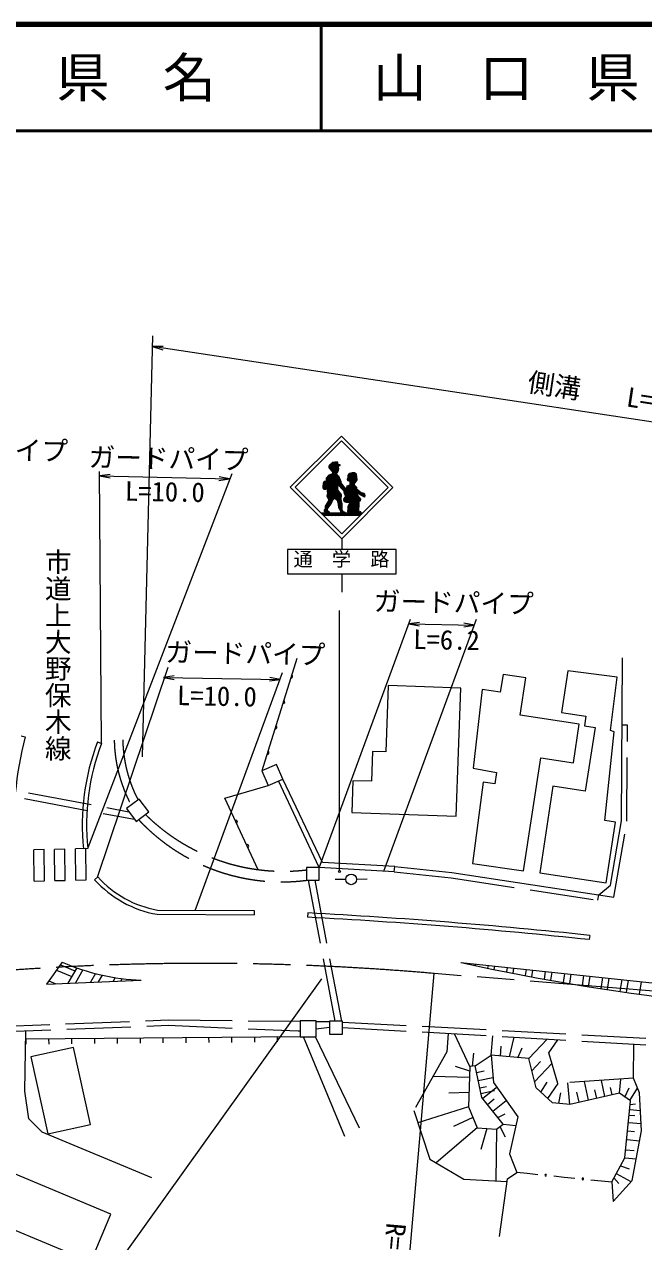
# Model space of a CAD drawing. Units: millimetres, scale not verified. Extents: x 40000 to 680000, y 20000 to 380000.
# Drawn here: x 305142 to 363260, y 265802 to 380000 of the extents above; entities that cross this region are included whole.
import ezdxf
from ezdxf.enums import TextEntityAlignment as Align

# ---------------------------------------------------------------- set-up
doc = ezdxf.new("R2010")
doc.units = ezdxf.units.MM
doc.header["$LTSCALE"] = 1000
doc.linetypes.add('CHAIN', pattern=[18.5, 12, -1.5, 3.5, -1.5])
doc.linetypes.add('DASHED', pattern=[7.5, 6, -1.5])
for name, color, linetype, lineweight in [('M-BGD', 7, 'Continuous', 13), ('M-BMK', 2, 'CHAIN', 13), ('M-STR-HTXT', 7, 'Continuous', 13), ('M-STR-STRC', 7, 'Continuous', 13), ('M-TTL', 2, 'Continuous', 140), ('M-TTL-LINE', 7, 'Continuous', 50)]:
    doc.layers.add(name, color=color, linetype=linetype, lineweight=lineweight)
doc.layers.add('M-BMK-HTXT', color=7, linetype='Continuous')
doc.layers.add('M-TTL-TXT', color=7, linetype='Continuous')
doc.styles.add('@ＭＳ ゴシック', font='')
doc.styles.add('ＭＳ ゴシック', font='')
doc.styles.get('@ＭＳ ゴシック').set_extended_font_data('@MS Gothic')
doc.styles.get('ＭＳ ゴシック').set_extended_font_data('MS Gothic')

# ---------------------------------------------------------------- blocks, each defined once
blk = doc.blocks.new('open_arrow')
at = {"color": 0, "linetype": 'Continuous', "lineweight": -2}
blk.add_lwpolyline([(7.5, 1.25), (0, 0), (7.5, -1.25)], dxfattribs=at)

msp = doc.modelspace()

# ---------------------------------------------------------------- hatches: boundary and pattern name
at = {"layer": 'M-STR-STRC'}
h = msp.add_hatch(dxfattribs=at)
h.set_pattern_fill('USER', color=256, style=0, pattern_type=2)
h.set_pattern_definition([(45, (334485, 338971), (-28.28427, 28.28427), [])])
h.paths.add_polyline_path([(334485, 338971), (334014, 338882), (333989, 338806), (333811, 338666, 0.45515), (333747, 338373), (334065, 338011), (334065, 337845), (333709, 337718), (333480, 337425), (333467, 337133), (333264, 337120), (333187, 336967), (333149, 336547, 0.48538), (333442, 336401), (333544, 336490), (333582, 335981), (333531, 335752), (333671, 335460), (333671, 335307), (333378, 334798), (333378, 334531, 0.4249), (333289, 334327), (333476, 334136), (332995, 334136), (333220, 333911), (336647, 333911), (336873, 334136), (336725, 334136), (336720, 334213, 0.49263), (336663, 334273), (336566, 334292, -0.16717), (336496, 334432), (336534, 334925), (336546, 335243), (336386, 334136, -0.29644), (336287, 334249), (336139, 334747), (336139, 335129), (336019, 335099), (335789, 334537, 0.19412), (335802, 334365), (335990, 334171), (335992, 334136), (333821, 334136, 0.32311), (333747, 334244), (333633, 334333, -0.40358), (333620, 334620), (333938, 335014), (334129, 335460, -0.46172), (334574, 335180), (334638, 334683), (334841, 334289, 0.16667), (334803, 334136), (335291, 334136, 0.34897), (335185, 334238, -0.23044), (334981, 334429), (334969, 335065), (334867, 335434), (334892, 335867), (334574, 336337), (334562, 336719), (334676, 336745), (334841, 336528, 0.09017), (335121, 336299), (335172, 335994), (335312, 335701), (335566, 335908), (335623, 335921), (335648, 335985), (335610, 336061), (335559, 336087), (335496, 336055), (335483, 335985), (335508, 335940), (335559, 335905), (335312, 335701), (335121, 335485, 0.5884), (335350, 335180), (335694, 335141), (335503, 334734), (335490, 334391, 0.31163), (335503, 334251), (335661, 334136), (335992, 334136), (335990, 334171), (335802, 334365, -0.19412), (335789, 334537), (336019, 335099), (336139, 335129), (336139, 334747), (336287, 334249, 0.29644), (336386, 334136), (336546, 335243), (336661, 335294), (336674, 335447), (336407, 335803), (336432, 336007), (336534, 335994), (336610, 335879), (337055, 335650), (337106, 335790), (337043, 336032), (336737, 336083), (336317, 336439), (336305, 336592), (336088, 336808), (336114, 336986, 0.30622), (336368, 337343), (336343, 337495), (336323, 337804), (336125, 337912), (335903, 337912), (335643, 337877), (335529, 337661), (335529, 337432), (335478, 337330), (335503, 337177), (335592, 337177), (335732, 337075), (335719, 336808), (335439, 336694), (335401, 336490), (335198, 336528), (334854, 336999), (334854, 337126), (334638, 337648), (334460, 337737), (334447, 337928, 0.20238), (334651, 338297), (334625, 338450), (334651, 338577), (334778, 338602), (334791, 338666), (334612, 338679), (334574, 338806), (334574, 338882)])

# ---------------------------------------------------------------- linework, layer by layer
at = {"layer": 'M-BGD'}
for p, q in [((330704, 320509), (327417, 309985)), ((361192, 305280), (361273, 320558)), ((361739, 314255), (361239, 314257)), ((304842, 313254), (305228, 313152)), ((312014, 312684), (312388, 312541)), ((328796, 310576), (327417, 309985)), ((327417, 309985), (328008, 308607)), ((329387, 309198), (328796, 310576)), ((323948, 307396), (328008, 308607)), ((328008, 308607), (329387, 309198)), ((328009, 308607), (328008, 308607)), ((332810, 300900), (329007, 309035)), ((333136, 301383), (329387, 309198)), ((315922, 307322), (314722, 306422)), ((316822, 306122), (315922, 307322)), ((327086, 300684), (323948, 307396)), ((314722, 306422), (315622, 305222)), ((315622, 305222), (316822, 306122)), ((360140, 299255), (361192, 305280)), ((310909, 302676), (309934, 302638)), ((309963, 299718), (309934, 302638)), ((311100, 302697), (310702, 302653)), ((310938, 299740), (310909, 302676)), ((307006, 302583), (306031, 302564)), ((306060, 299629), (306031, 302564)), ((307036, 299651), (307006, 302583)), ((308958, 302620), (307982, 302601)), ((308011, 299673), (307982, 302601)), ((308987, 299695), (308958, 302620)), ((332810, 300900), (331610, 300900)), ((331610, 300900), (331610, 299700)), ((339860, 300506), (332810, 300900)), ((332810, 299700), (332810, 300900)), ((339912, 301003), (333136, 301383)), ((339912, 301003), (345255, 300439)), ((345255, 300439), (360449, 298121)), ((306060, 299629), (307036, 299651)), ((308011, 299673), (308987, 299695)), ((309963, 299718), (310938, 299740)), ((312028, 300025), (311731, 299758)), ((331610, 299700), (332810, 299700)), ((335318, 299787), (334318, 299783)), ((336318, 299801), (337318, 299826)), ((359045, 298335), (360140, 299255)), ((358969, 297841), (359045, 298335)), ((317606, 296510), (326715, 296463)), ((317642, 296910), (326717, 296863)), ((326717, 296863), (326715, 296463)), ((331748, 296637), (331727, 296238)), ((358200, 294533), (358157, 294136)), ((308706, 292009), (307218, 289963)), ((308173, 291276), (309584, 290671)), ((308535, 291774), (309890, 291193)), ((310058, 291482), (309219, 290048)), ((310640, 291288), (309932, 290078)), ((346112, 291994), (392968, 286989)), ((346867, 291914), (346855, 291835)), ((347464, 291850), (347443, 291708)), ((348658, 291722), (348620, 291461)), ((349255, 291658), (349208, 291340)), ((350449, 291531), (350386, 291103)), ((351046, 291467), (350976, 290987)), ((352241, 291340), (352155, 290759)), ((352838, 291276), (352745, 290648)), ((307218, 289963), (316096, 290339)), ((307449, 290281), (308103, 290000)), ((311832, 290949), (311358, 290138)), ((312443, 290805), (312070, 290168)), ((313681, 290573), (313479, 290228)), ((314323, 290483), (314192, 290258)), ((315668, 290360), (315645, 290320)), ((354032, 291148), (353926, 290431)), ((354629, 291084), (354517, 290325)), ((355823, 290957), (355700, 290117)), ((356420, 290893), (356291, 290016)), ((357614, 290766), (357475, 289819)), ((358211, 290702), (358067, 289722)), ((359405, 290574), (359253, 289535)), ((360002, 290510), (359846, 289444)), ((361197, 290383), (361032, 289266)), ((361794, 290319), (361626, 289180)), ((363027, 290187), (362853, 289007)), ((305201, 279928), (305291, 285581)), ((332516, 286520), (331016, 286520)), ((331016, 286520), (331016, 285020)), ((332516, 285020), (332516, 286520)), ((334994, 286476), (333794, 286476)), ((333794, 286476), (333794, 285276)), ((334994, 285276), (334994, 286476)), ((305279, 284817), (331016, 285060)), ((305279, 284817), (305284, 284317)), ((307424, 284838), (307428, 284338)), ((309568, 284858), (309573, 284358)), ((311713, 284878), (311718, 284378)), ((313858, 284898), (313863, 284398)), ((316003, 284918), (316008, 284418)), ((318148, 284939), (318152, 284439)), ((320292, 284959), (320297, 284459)), ((322437, 284979), (322442, 284479)), ((324582, 284999), (324587, 284499)), ((326727, 285019), (326731, 284519)), ((328872, 285040), (328876, 284540)), ((331016, 285020), (332516, 285020)), ((335216, 275677), (331351, 285020)), ((336579, 276439), (332454, 285020)), ((333794, 285276), (334994, 285276)), ((346952, 282247), (345500, 285302)), ((348957, 283290), (349110, 285096)), ((350672, 283144), (351119, 284982)), ((352486, 282969), (354203, 284806)), ((347192, 282267), (347310, 283476)), ((347433, 282287), (348957, 283290)), ((352486, 282969), (348957, 283290)), ((349815, 283217), (349894, 284154)), ((351465, 283062), (351867, 283981)), ((362310, 281125), (362331, 284343)), ((346937, 281784), (345595, 282231)), ((346952, 282247), (346831, 278438)), ((347433, 282287), (346952, 282247)), ((348075, 279320), (347433, 282287)), ((353167, 280242), (352486, 282969)), ((352772, 281822), (353584, 282690)), ((353031, 280789), (354661, 282533)), ((346918, 281194), (343489, 281302)), ((347567, 281668), (348302, 281827)), ((347731, 280907), (349104, 281204)), ((360987, 279721), (361121, 281044)), ((305562, 277321), (305201, 279928)), ((346874, 279788), (344984, 279741)), ((347878, 280229), (348515, 280366)), ((347994, 279692), (349269, 279967)), ((348140, 279239), (349424, 280275)), ((354691, 278839), (353167, 280242)), ((353607, 279838), (354215, 280763)), ((354281, 279217), (355224, 280644)), ((356335, 278678), (356144, 280706)), ((357206, 278874), (356995, 279812)), ((358088, 279071), (357696, 280820)), ((358864, 279245), (358683, 280056)), ((359629, 279417), (359291, 280927)), ((360302, 279568), (360145, 280267)), ((361508, 279360), (361909, 280242)), ((361977, 279035), (362692, 280197)), ((350080, 276834), (348075, 279320)), ((348592, 278678), (349234, 279196)), ((349103, 278045), (350350, 279051)), ((356335, 278678), (354691, 278839)), ((355306, 278779), (355484, 279776)), ((360987, 279721), (356335, 278678)), ((362029, 278999), (360987, 279721)), ((361508, 273666), (362029, 278999)), ((361998, 278673), (362507, 278743)), ((346831, 278438), (342076, 276955)), ((346831, 278438), (347633, 276473)), ((349587, 277444), (350264, 277797)), ((361901, 277681), (362423, 277630)), ((361950, 278190), (362965, 278091)), ((306805, 276078), (305562, 277321)), ((347633, 276473), (343776, 273197)), ((347232, 277455), (345407, 276617)), ((347633, 276473), (349438, 276353)), ((348536, 276413), (347968, 274456)), ((349438, 276353), (350080, 276834)), ((349759, 276593), (350252, 275625)), ((350080, 276834), (351266, 276705)), ((361833, 276991), (363034, 276873)), ((317110, 271787), (306805, 276078)), ((349438, 276353), (349398, 271497)), ((361675, 275371), (362894, 275252)), ((361755, 276188), (362392, 276125)), ((361582, 274421), (362356, 274346)), ((360265, 271420), (361508, 273666)), ((361508, 273666), (362573, 273562)), ((350481, 271701), (351363, 272303)), ((351359, 272313), (352329, 272215)), ((351359, 272313), (352329, 272215)), ((352329, 272215), (353324, 272116)), ((354817, 271966), (355812, 271867)), ((355812, 271867), (356807, 271767)), ((360694, 272194), (362059, 271438)), ((361101, 272930), (361884, 272636)), ((349719, 266287), (350481, 271701)), ((358299, 271617), (359294, 271518)), ((359294, 271518), (360265, 271420)), ((359294, 271518), (360265, 271420)), ((360265, 271420), (360385, 269576)), ((360469, 271788), (360921, 271250))]:
    msp.add_line(p, q, dxfattribs=at)
at = {"layer": 'M-BGD', "linetype": 'DASHED'}
for p, q in [((361692, 305235), (361739, 314255)), ((297786, 308761), (315471, 305424)), ((298148, 309304), (314937, 306135)), ((360449, 298121), (361692, 305235)), ((339860, 300506), (339912, 301003)), ((339860, 300506), (345191, 299943)), ((331779, 299700), (334281, 286476)), ((332390, 299700), (334892, 286476)), ((345191, 299943), (358969, 297841)), ((301524, 285935), (318643, 286601)), ((301647, 285439), (318651, 286101)), ((318643, 286601), (331016, 286481)), ((318651, 286101), (330845, 285569)), ((330845, 285569), (331016, 285589)), ((332517, 286467), (333794, 286454)), ((332517, 285765), (333794, 285916)), ((334995, 286404), (390349, 283483)), ((334995, 285900), (390300, 282750)), ((344922, 285335), (344786, 283611)), ((354370, 283531), (355199, 284749)), ((344786, 283611), (341699, 278117)), ((348957, 283290), (349157, 280724)), ((355212, 280643), (354370, 283531)), ((362310, 281125), (355212, 280643)), ((362872, 279761), (362310, 281125)), ((349157, 280724), (351443, 277516)), ((363072, 276192), (362872, 279761)), ((341699, 278117), (343182, 273546)), ((351443, 277516), (350681, 274027)), ((362190, 271541), (363072, 276192)), ((343182, 273546), (346390, 271661)), ((350681, 274027), (351363, 272303)), ((346390, 271661), (350444, 271441)), ((360385, 269576), (362190, 271541))]:
    msp.add_line(p, q, dxfattribs=at)
at = {"layer": 'M-BGD'}
for points in [[(350064, 319012), (349808, 317336), (348098, 317598), (347257, 310206), (349450, 309811), (349288, 308754), (348201, 308921), (347210, 301280), (351998, 300597), (353621, 311189), (356660, 310723), (357213, 314333), (351672, 315182), (352209, 318683)], [(356136, 319366), (355542, 315442), (357835, 315091), (357698, 314203), (358702, 314050), (357784, 308058), (354750, 308523), (353507, 300408), (359753, 299450), (360629, 305168), (359612, 305323), (360505, 313635), (360133, 313758), (360786, 318755)], [(339276, 317969), (339054, 311751), (337811, 311795), (337711, 308986), (335981, 309048), (335875, 306074), (345659, 305724), (346088, 317725)], [(305747, 283147), (307332, 275926), (311337, 276805), (309752, 284026)], [(299358, 268913), (311392, 263902), (313263, 268396), (301229, 273406)]]:
    msp.add_lwpolyline(points, close=True, dxfattribs=at)
for centre, radius in [((334714, 300521), 100), ((335818, 299788), 500)]:
    msp.add_circle(centre, radius, dxfattribs=at)
for centre, radius, start, end in [((330179, 318827), 150, 252.65408, 72.65408), ((329434, 316440), 150, 252.65408, 72.65408), ((328688, 314054), 150, 252.65408, 72.65408), ((336459, 304893), 32304, 165.18667, 184.19519), ((332165, 304947), 21585, 158.99505, 186.10159), ((332165, 304947), 21185, 158.99505, 186.09629), ((327943, 311668), 150, 252.65408, 72.65408), ((324987, 305173), 150, 295.05609, 115.05609), ((326046, 302908), 150, 295.05609, 115.05609), ((319367, 306634), 10276, 222.00369, 260.13607), ((319367, 306634), 9876, 222.00369, 259.94375), ((305188, -204579), 501520, 83.93726, 86.96666), ((305188, -204579), 501920, 83.93726, 86.96666), ((316869, 310951), 20626, 246.68676, 267.90288), ((392249, 501983), 214996, 257.61402, 270.19149), ((354071, 272041), 75, 0, 180), ((354071, 272041), 75, 180, 0), ((357553, 271692), 75, 0, 180), ((357553, 271692), 75, 180, 0)]:
    msp.add_arc(centre, radius, start, end, dxfattribs=at)
at = {"layer": 'M-BGD', "linetype": 'DASHED'}
for centre, radius, start, end in [((327037, 313096), 13460, 181.01446, 208.1079), ((327037, 313096), 12660, 181.01446, 207.54941), ((329293, 317913), 18360, 222.96733, 277.24968), ((329452, 318934), 18384, 225.22387, 276.74023)]:
    msp.add_arc(centre, radius, start, end, dxfattribs=at)
at = {"layer": 'M-BMK'}
msp.add_line((364579, 289271), (343594, 290957), dxfattribs=at)
msp.add_arc((321824, 41907), 250000, 85.00433, 100.65421, dxfattribs=at)
at = {"layer": 'M-STR-HTXT'}
for p, q in [((316236, 311272), (317191, 350785)), ((402218, 336927), (317166, 349777)), ((312373, 312564), (312209, 338062)), ((311118, 302774), (324635, 337873)), ((312200, 337634), (324404, 337355)), ((334714, 300621), (334714, 325022)), ((332801, 300877), (341375, 324209)), ((338886, 300543), (347583, 324209)), ((341220, 323752), (347385, 323638)), ((312014, 300006), (318645, 319685)), ((318215, 318737), (329164, 318552)), ((321177, 296868), (329377, 319183)), ((343568, 290960), (340958, 261073))]:
    msp.add_line(p, q, dxfattribs=at)
msp.add_lwpolyline([(333030, 290455), (309130, 257092), (330216, 257092)], dxfattribs=at)
at = {"layer": 'M-STR-STRC'}
for p, q in [((334065, 338011), (333747, 338373)), ((333989, 338806), (333811, 338666)), ((334014, 338882), (333989, 338806)), ((334485, 338971), (334014, 338882)), ((334574, 338882), (334485, 338971)), ((334574, 338806), (334574, 338882)), ((334612, 338679), (334574, 338806)), ((334791, 338666), (334612, 338679)), ((334625, 338450), (334651, 338577)), ((334651, 338297), (334625, 338450)), ((334651, 338577), (334778, 338602)), ((334778, 338602), (334791, 338666)), ((333187, 336967), (333149, 336547)), ((333264, 337120), (333187, 336967)), ((333467, 337133), (333264, 337120)), ((333480, 337425), (333467, 337133)), ((333709, 337718), (333480, 337425)), ((334065, 337845), (333709, 337718)), ((334065, 338011), (334065, 337845)), ((334447, 337928), (334460, 337737)), ((334460, 337737), (334638, 337648)), ((334638, 337648), (334854, 337126)), ((334854, 337126), (334854, 336999)), ((334854, 336999), (335198, 336528)), ((335478, 337330), (335529, 337432)), ((335503, 337177), (335478, 337330)), ((335592, 337177), (335503, 337177)), ((335529, 337661), (335643, 337877)), ((335529, 337432), (335529, 337661)), ((335732, 337075), (335592, 337177)), ((335903, 337912), (335643, 337877)), ((335719, 336808), (335732, 337075)), ((336125, 337912), (335903, 337912)), ((336114, 336986), (336088, 336808)), ((336323, 337804), (336125, 337912)), ((336343, 337495), (336323, 337804)), ((336368, 337343), (336343, 337495)), ((333442, 336401), (333544, 336490)), ((333582, 335981), (333531, 335752)), ((333531, 335752), (333671, 335460)), ((333544, 336490), (333582, 335981)), ((334562, 336719), (334676, 336745)), ((334574, 336337), (334562, 336719)), ((334892, 335867), (334574, 336337)), ((334676, 336745), (334841, 336528)), ((334867, 335434), (334892, 335867)), ((335172, 335994), (335121, 336299)), ((335312, 335701), (335172, 335994)), ((335198, 336528), (335401, 336490)), ((335401, 336490), (335439, 336694)), ((335439, 336694), (335719, 336808)), ((336088, 336808), (336305, 336592)), ((336305, 336592), (336317, 336439)), ((336317, 336439), (336737, 336083)), ((336432, 336007), (336407, 335803)), ((336407, 335803), (336674, 335447)), ((336534, 335994), (336432, 336007)), ((336610, 335879), (336534, 335994)), ((337055, 335650), (336610, 335879)), ((336737, 336083), (337043, 336032)), ((337043, 336032), (337106, 335790)), ((337106, 335790), (337055, 335650)), ((333671, 335307), (333378, 334798)), ((333378, 334798), (333378, 334531)), ((333620, 334620), (333938, 335014)), ((333671, 335460), (333671, 335307)), ((333938, 335014), (334129, 335460)), ((334574, 335180), (334638, 334683)), ((334638, 334683), (334841, 334289)), ((334969, 335065), (334867, 335434)), ((334981, 334429), (334969, 335065)), ((335121, 335485), (335312, 335701)), ((335350, 335180), (335694, 335141)), ((335503, 334734), (335490, 334391)), ((335694, 335141), (335503, 334734)), ((335789, 334537), (336019, 335099)), ((336019, 335099), (336139, 335129)), ((336139, 335129), (336139, 334747)), ((336139, 334747), (336287, 334249)), ((336534, 334925), (336496, 334432)), ((336546, 335243), (336534, 334925)), ((336661, 335294), (336546, 335243)), ((336674, 335447), (336661, 335294)), ((336873, 334136), (332995, 334136)), ((336647, 333911), (333220, 333911)), ((333289, 334327), (333476, 334136)), ((333747, 334244), (333633, 334333)), ((335503, 334251), (335661, 334136)), ((335990, 334171), (335802, 334365)), ((335992, 334136), (335990, 334171)), ((336566, 334292), (336663, 334273)), ((336720, 334213), (336725, 334136)), ((334934, 331745), (334934, 330739)), ((334934, 328456), (334934, 326717))]:
    msp.add_line(p, q, dxfattribs=at)
for points in [[(334934, 331745), (339731, 336543), (334894, 341380), (330097, 336582)], [(334934, 332197), (339279, 336543), (334894, 340927), (330549, 336582)], [(329830, 328456), (340038, 328456), (340038, 330739), (329830, 330739)]]:
    msp.add_lwpolyline(points, close=True, dxfattribs=at)
msp.add_circle((335559, 335985), 80, dxfattribs=at)
for centre, radius, start, end in [((333906, 338492), 199, 118.79004, 216.68041), ((334112, 338354), 542, 308.23108, 353.99575), ((335978, 337353), 391, 290.41115, 358.5135), ((333353, 336589), 208, 191.65325, 295.21665), ((335611, 337184), 1011, 220.40575, 241.01544), ((333775, 334483), 206, 138.58914, 226.50046), ((334232, 335130), 346, 8.28006, 107.41535), ((335321, 335396), 218, 155.9245, 277.81529), ((333432, 334386), 154, 110.329, 202.41225), ((333709, 334139), 112, 358.64882, 70.27282), ((335045, 334157), 243, 147.03911, 184.8884), ((335279, 334543), 319, 200.89423, 252.80099), ((335174, 334121), 118, 7.62151, 84.57141), ((335598, 334330), 124, 150.57683, 219.81203), ((336009, 334467), 230, 162.2656, 206.20719), ((336424, 334269), 138, 188.21916, 254.26685), ((336734, 334464), 241, 187.58475, 225.54535), ((336668, 334221), 52.5, 350.99976, 95.90392)]:
    msp.add_arc(centre, radius, start, end, dxfattribs=at)
at = {"layer": 'M-TTL'}
msp.add_line((680000, 380000), (40000, 380000), dxfattribs=at)
at = {"layer": 'M-TTL-LINE'}
for p, q in [((333000, 380000), (333000, 370000)), ((40000, 370000), (680000, 370000))]:
    msp.add_line(p, q, dxfattribs=at)

# ---------------------------------------------------------------- block references
at = {"layer": 'M-STR-HTXT', "xscale": 133, "yscale": 133}
for p, rotation in [((317166, 349777), 351.4), ((312200, 337634), 358.7), ((324404, 337355), 178.7), ((341220, 323752), 358.9), ((347385, 323638), 178.9), ((318215, 318737), 359), ((329164, 318552), 179)]:
    msp.add_blockref('open_arrow', p, dxfattribs=dict(at, rotation=rotation))
at = {"layer": 'M-STR-HTXT'}
for p, rotation in [((334714, 300621), 90), ((333030, 290455), 234.4)]:
    msp.add_blockref('open_arrow', p, dxfattribs=dict(at, rotation=rotation))

# ---------------------------------------------------------------- texts
at = {"layer": 'M-BMK-HTXT', "style": '@ＭＳ ゴシック'}
msp.add_text('市道上大野保木線', height=1833, rotation=270, dxfattribs=at).set_placement((306824, 320831), align=Align.BOTTOM_CENTER)
at = {"layer": 'M-STR-HTXT', "style": 'ＭＳ ゴシック'}
for s, rotation, p in [('側溝', 351.408, (354669, 344671)), ('L=84.0', 351.408, (365171, 343068)), ('ガードパイプ', 358.964, (301717, 338641)), ('ガードパイプ', 358.964, (318649, 337808)), ('L=10.0', 358.964, (318303, 334700)), ('ガードパイプ', 358.964, (345414, 324297)), ('L=6.2', 358.964, (344736, 320797)), ('ガードパイプ', 358.964, (325861, 319523)), ('L=10.0', 358.964, (323191, 315524))]:
    msp.add_text(s, height=1833, rotation=rotation, dxfattribs=at).set_placement(p, align=Align.BOTTOM_CENTER)
msp.add_text('R=250', height=1833, rotation=264.96, dxfattribs=at).set_placement((338047, 261455), align=Align.BOTTOM_RIGHT)
at = {"layer": 'M-STR-STRC', "style": 'ＭＳ ゴシック'}
msp.add_text('通\u3000学\u3000路', height=1320, dxfattribs=at).set_placement((334909, 328769), align=Align.BOTTOM_CENTER)
at = {"layer": 'M-TTL-TXT', "style": 'ＭＳ ゴシック'}
for s, p in [('県\u3000名', (315625, 375000)), ('山\u3000口\u3000県', (350375, 375000))]:
    msp.add_text(s, height=3666, dxfattribs=at).set_placement(p, align=Align.MIDDLE_CENTER)

doc.saveas('drawing.dxf')
